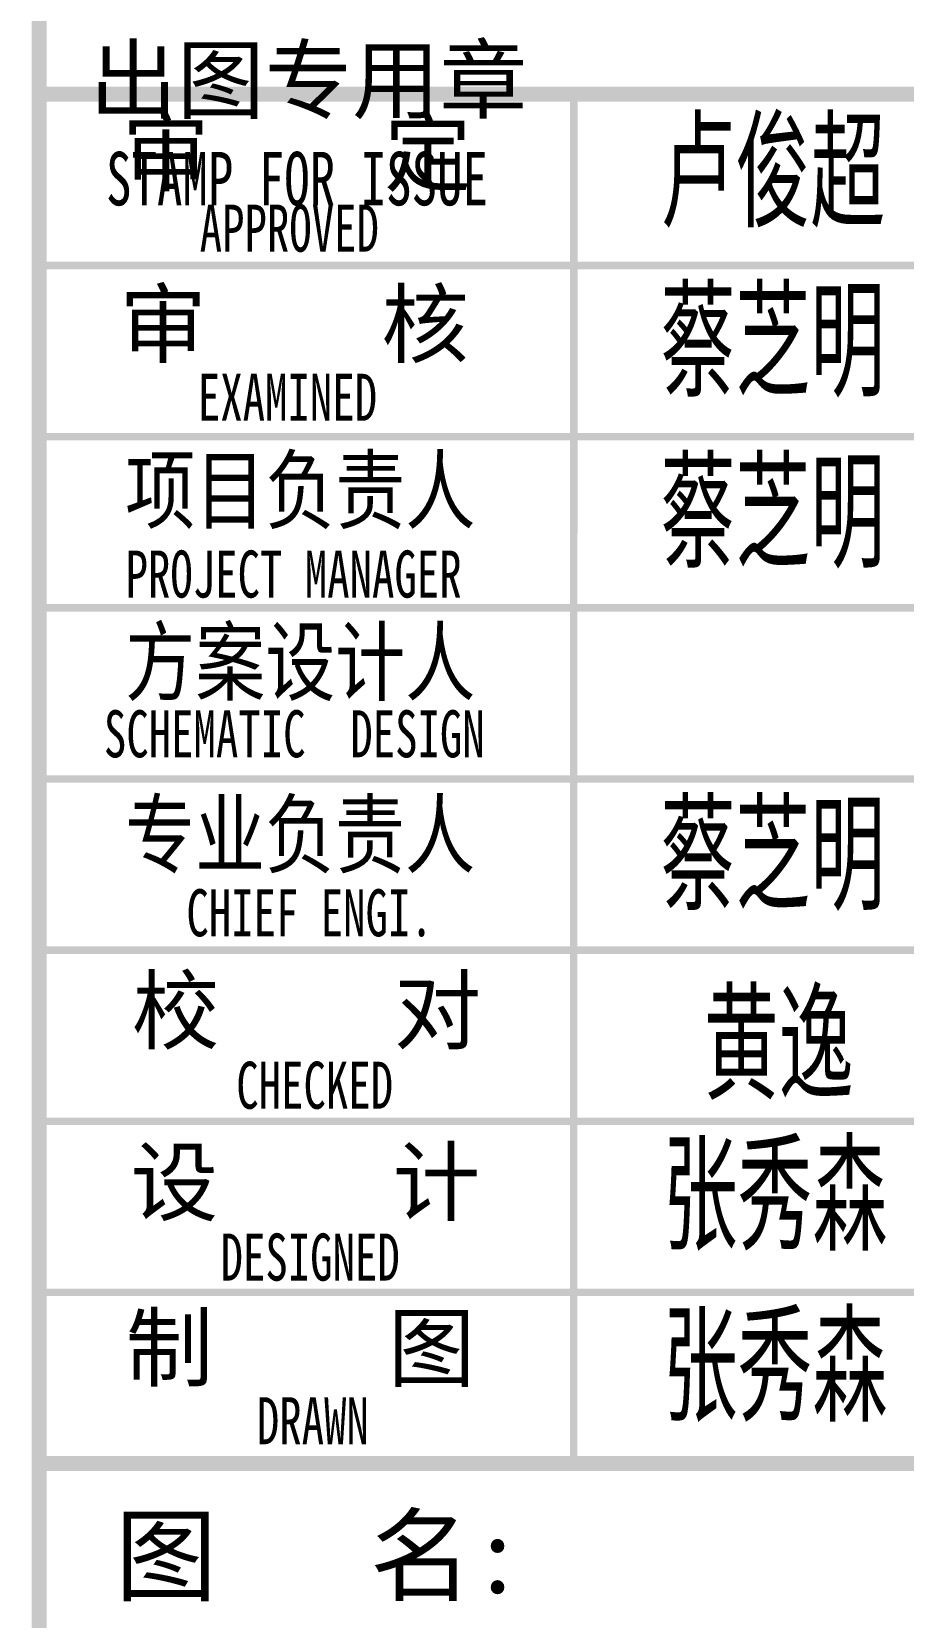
# Model space of a CAD drawing. Extents: x 1188826 to 1909461, y 608442 to 1651179.
# Drawn here: x 1857516 to 1861592, y 1076992 to 1084403 of the extents above; entities that cross this region are included whole.
import ezdxf
from ezdxf.enums import TextEntityAlignment as Align

# ---------------------------------------------------------------- set-up
doc = ezdxf.new("R2010")
doc.units = 0
doc.header["$LTSCALE"] = 1000
doc.header["$MEASUREMENT"] = 0
doc.layers.add('WALL', color=9, linetype='Continuous', lineweight=40)
doc.layers.add('图框', color=140, linetype='Continuous')
doc.layers.add('图签文字', color=147, linetype='Continuous')
doc.styles.add('建筑图签-1', font='simhei.ttf', dxfattribs={"width": 0.7})
doc.styles.add('建筑图签-2', font='TXT.shx', dxfattribs={"width": 0.5, "bigfont": 'HZTXT.shx'})

# ---------------------------------------------------------------- blocks, each defined once
blk = doc.blocks.new('21414122312')
at = {"layer": '图框'}
for points, const_width in [([(0, 0), (0, 40000)], 70), ([(7000, 13200.3), (0, 13200.3)], 70), ([(0, 13200.3), (7000, 13200.3)], 70), ([(2499.5, 6800.3), (2500, 13200.3)], 35), ([(0, 12400.3), (7000, 12400.3)], 35), ([(0, 11600.3), (7000, 11600.3)], 35), ([(0, 10800.3), (7000, 10800.3)], 35), ([(0, 10000.3), (7000, 10000.3)], 35), ([(0, 9200.3), (7000, 9200.3)], 35), ([(0, 8400.3), (7000, 8400.3)], 35), ([(0, 7600.3), (7000, 7600.3)], 35), ([(0, 6800.3), (7000, 6800.3)], 70)]:
    blk.add_lwpolyline(points, dxfattribs=dict(at, const_width=const_width))
at = {"layer": '图签文字', "color": 7, "style": '建筑图签-1'}
for s, height, p in [('出图专用章', 300, (235.9, 13118.1)), ('审    定', 300, (387.7, 12779.2)), ('审    核', 300, (374.6, 11976.9)), ('校    对', 300, (433.3, 8768.2)), ('设    计', 300, (427.9, 7966.5)), ('制    图', 300, (404.9, 7191.7)), ('图   名:', 350, (355.3, 6195.2))]:
    blk.add_text(s, height=height, dxfattribs=at).set_placement(p)
at = {"layer": '图签文字', "color": 1, "style": '建筑图签-2', "width": 0.7}
for s, p in [('卢俊超', (2906.2, 12578.1)), ('蔡芝明', (2906.2, 11787.1)), ('蔡芝明', (2906.2, 10987.1)), ('蔡芝明', (2906.2, 9387.1)), ('黄逸', (3108.2, 8502.3)), ('张秀森', (2916.3, 7796.6)), ('张秀森', (2916.3, 6996.6))]:
    blk.add_text(s, height=500, dxfattribs=at).set_placement(p)
at = {"layer": '图签文字', "style": '建筑图签-1', "width": 0.7}
for s, height, p in [('STAMP FOR ISSUE', 250, (312.7, 12681.3)), ('APPROVED ', 220, (750.6, 12464.7)), ('EXAMINED  ', 220, (742, 11674.2, -1799)), ('PROJECT MANAGER', 220, (403.9, 10848, -1799)), ('SCHEMATIC  DESIGN', 220, (302.6, 10101.4, -1799))]:
    blk.add_text(s, height=height, dxfattribs=at).set_placement(p)
at = {"layer": '图签文字', "color": 7, "style": '建筑图签-1', "width": 0.8}
for s, p in [('项目负责人', (402.5, 11200.7)), ('方案设计人', (402.5, 10398.1)), ('专业负责人', (401.2, 9591.6))]:
    blk.add_text(s, height=300, dxfattribs=at).set_placement(p)
at = {"layer": '图签文字', "style": '建筑图签-1', "width": 0.7}
for s, p in [('CHIEF ENGI.', (1264.5, 9374.8)), ('CHECKED  ', (1393, 8568.8)), ('DESIGNED ', (1319.6, 7765.5)), (' DRAWN   ', (1384.6, 7000.5))]:
    blk.add_text(s, height=220, dxfattribs=at).set_placement(p, align=Align.MIDDLE)

msp = doc.modelspace()

# ---------------------------------------------------------------- block references
at = {"layer": 'WALL'}
msp.add_blockref('21414122312', (1857550.9, 1070910.3), dxfattribs=at)

doc.saveas('drawing.dxf')
